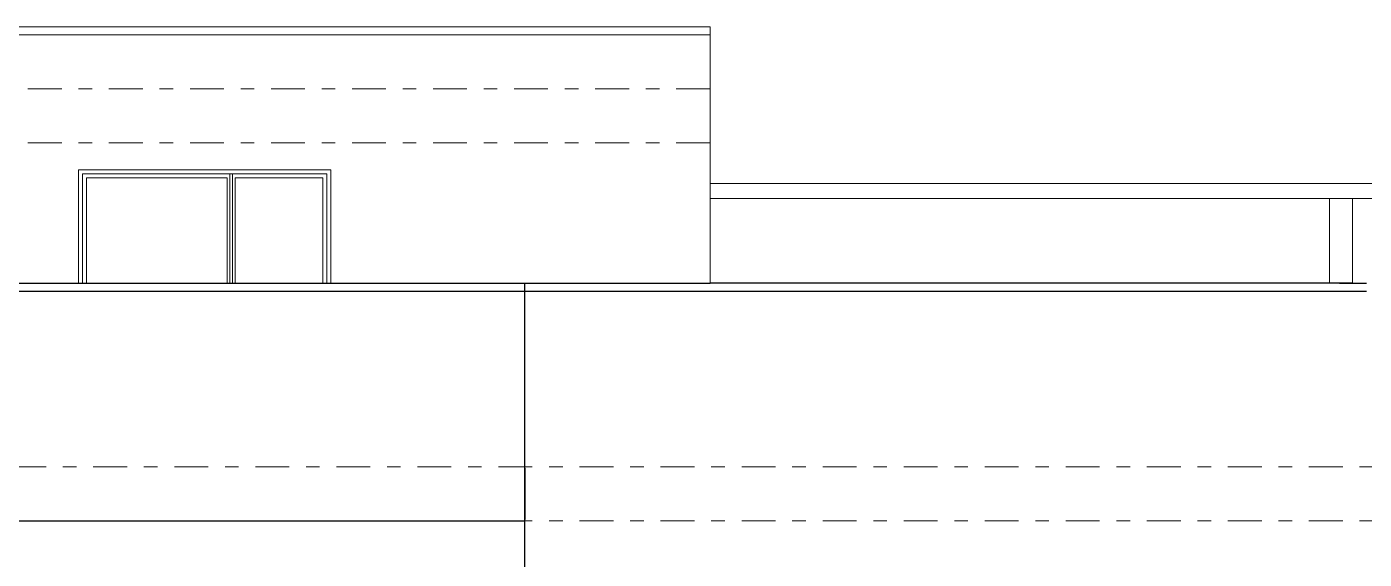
# Model space of a CAD drawing. Header units: metres. Extents: x 294 to 1101, y -498 to -355.
# Drawn here: x 489.53 to 499.44, y -482.59 to -478.64 of the extents above; entities that cross this region are included whole.
import ezdxf

# ---------------------------------------------------------------- set-up
doc = ezdxf.new("R2010")
doc.units = ezdxf.units.M
doc.linetypes.add('DASHDOT2', pattern=[0.5, 0.25, -0.125, 0, -0.125])
doc.layers.add('19-JARDINERIA', color=80, linetype='Continuous', lineweight=0)
doc.layers.add('roof', color=16, linetype='DASHDOT2', lineweight=18)

msp = doc.modelspace()

# ---------------------------------------------------------------- linework, layer by layer
for p, q in [((488.9948, -480.6049), (493.2213, -480.6049)), ((489.2948, -480.5449), (489.9165, -480.5449)), ((489.9165, -480.5449), (489.9465, -480.5449)), ((489.9465, -480.5449), (489.9765, -480.5449)), ((489.9765, -480.5449), (491.0165, -480.5449)), ((491.0165, -480.5449), (491.0365, -480.5449)), ((491.0365, -480.5449), (491.0565, -480.5449)), ((491.0565, -480.5449), (491.0765, -480.5449)), ((491.0765, -480.5449), (491.7259, -480.5449)), ((491.7259, -480.5449), (491.7559, -480.5449)), ((491.7559, -480.5449), (491.7859, -480.5449)), ((491.7859, -480.5449), (493.2213, -480.5449)), ((493.2213, -480.6049), (493.2213, -480.5449)), ((493.2213, -480.5449), (494.0923, -480.5449)), ((493.2213, -480.6049), (499.2517, -480.6049)), ((493.2213, -481.7049), (493.2213, -480.6049)), ((494.0923, -480.5449), (494.5923, -480.5449)), ((499.3475, -480.5449), (494.5923, -480.5449)), ((499.2517, -480.5449), (499.3475, -480.5449)), ((499.2517, -480.6049), (499.4517, -480.6049)), ((499.3475, -480.5449), (499.4517, -480.5449)), ((493.2213, -481.9049), (493.2213, -481.7049)), ((493.2213, -482.3049), (493.2213, -481.9049)), ((493.2213, -481.9149), (493.2213, -482.2949)), ((489.2948, -482.3049), (489.767, -482.3049)), ((489.767, -482.3049), (492.2374, -482.3049)), ((492.2374, -482.3049), (492.9188, -482.3049)), ((492.9188, -482.3049), (493.2196, -482.3049)), ((493.2213, -482.3049), (493.2196, -482.3049)), ((493.2213, -489.1849), (493.2213, -482.3049))]:
    msp.add_line(p, q)
at = {"layer": '19-JARDINERIA', "color": 251}
for p, q in [((487.9948, -478.6449), (494.5923, -478.6449)), ((494.5923, -478.7049), (494.5923, -478.6449)), ((494.5923, -478.7049), (487.9948, -478.7049)), ((494.5923, -479.1049), (494.5923, -478.7049)), ((494.5923, -479.5049), (494.5923, -479.1049)), ((494.5923, -479.8054), (494.5923, -479.5049)), ((491.7859, -479.7049), (489.9165, -479.7049)), ((489.9165, -480.5449), (489.9165, -479.7049)), ((489.9465, -480.5449), (489.9465, -479.7349)), ((489.9465, -479.7349), (491.0365, -479.7349)), ((491.0365, -479.7349), (491.0565, -479.7349)), ((491.0365, -480.5449), (491.0365, -479.7349)), ((491.0565, -479.7349), (491.7559, -479.7349)), ((491.0565, -480.5449), (491.0565, -479.7349)), ((491.7559, -479.7349), (491.7559, -480.5449)), ((491.7859, -480.5449), (491.7859, -479.7049)), ((489.9765, -479.7649), (491.0165, -479.7649)), ((489.9765, -480.5449), (489.9765, -479.7649)), ((491.0165, -480.5449), (491.0165, -479.7649)), ((491.0765, -480.5449), (491.0765, -479.7649)), ((491.0765, -479.7649), (491.7259, -479.7649)), ((491.7259, -479.7649), (491.7259, -480.5449)), ((498.9955, -479.8054), (494.5923, -479.8054)), ((494.5923, -479.9164), (494.5923, -479.8054)), ((499.5295, -479.8054), (498.9955, -479.8054)), ((498.9955, -479.9164), (494.5923, -479.9164)), ((494.5923, -480.5449), (494.5923, -479.9164)), ((499.1775, -479.9164), (498.9955, -479.9164)), ((499.1775, -480.5449), (499.1775, -479.9164)), ((499.3475, -479.9164), (499.1775, -479.9164)), ((499.3475, -480.5449), (499.3475, -479.9164)), ((499.5295, -479.9164), (499.3475, -479.9164))]:
    msp.add_line(p, q, dxfattribs=at)
at = {"layer": 'roof'}
for p, q in [((494.5923, -479.1049), (487.9948, -479.1049)), ((494.5923, -479.5049), (487.9948, -479.5049)), ((504.6764, -481.9049), (487.9948, -481.9049)), ((504.6764, -482.3049), (487.9948, -482.3049))]:
    msp.add_line(p, q, dxfattribs=at)

doc.saveas('drawing.dxf')
